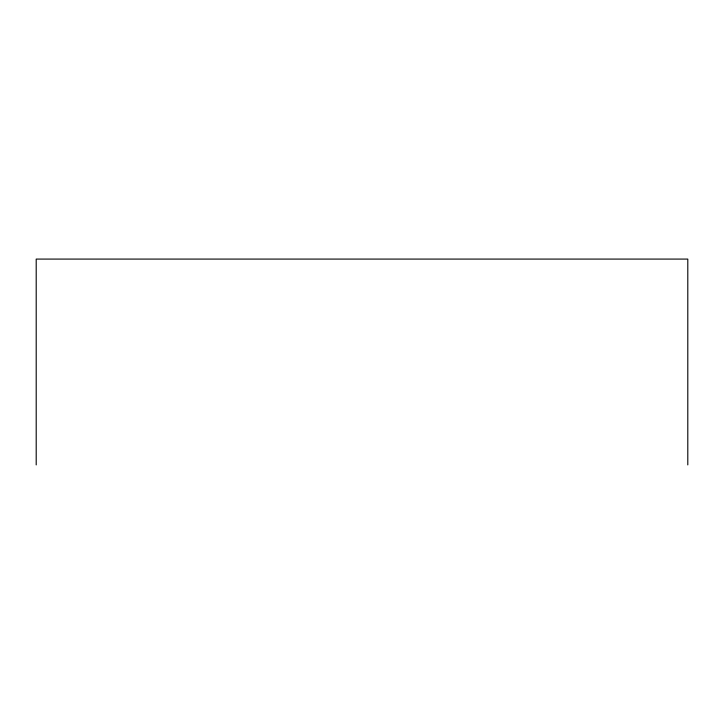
<?xml version="1.0" encoding="UTF-8"?>
<svg xmlns="http://www.w3.org/2000/svg" width="724" height="724" viewBox="0 0 724 724"><rect width="100%" height="100%" fill="white"/><g stroke="black" fill="none" stroke-linecap="round" stroke-linejoin="round"><path stroke-width="1.09" d="M687.8 464.917L687.8 259.083L36.2 259.083L36.2 464.917"/></g></svg>
